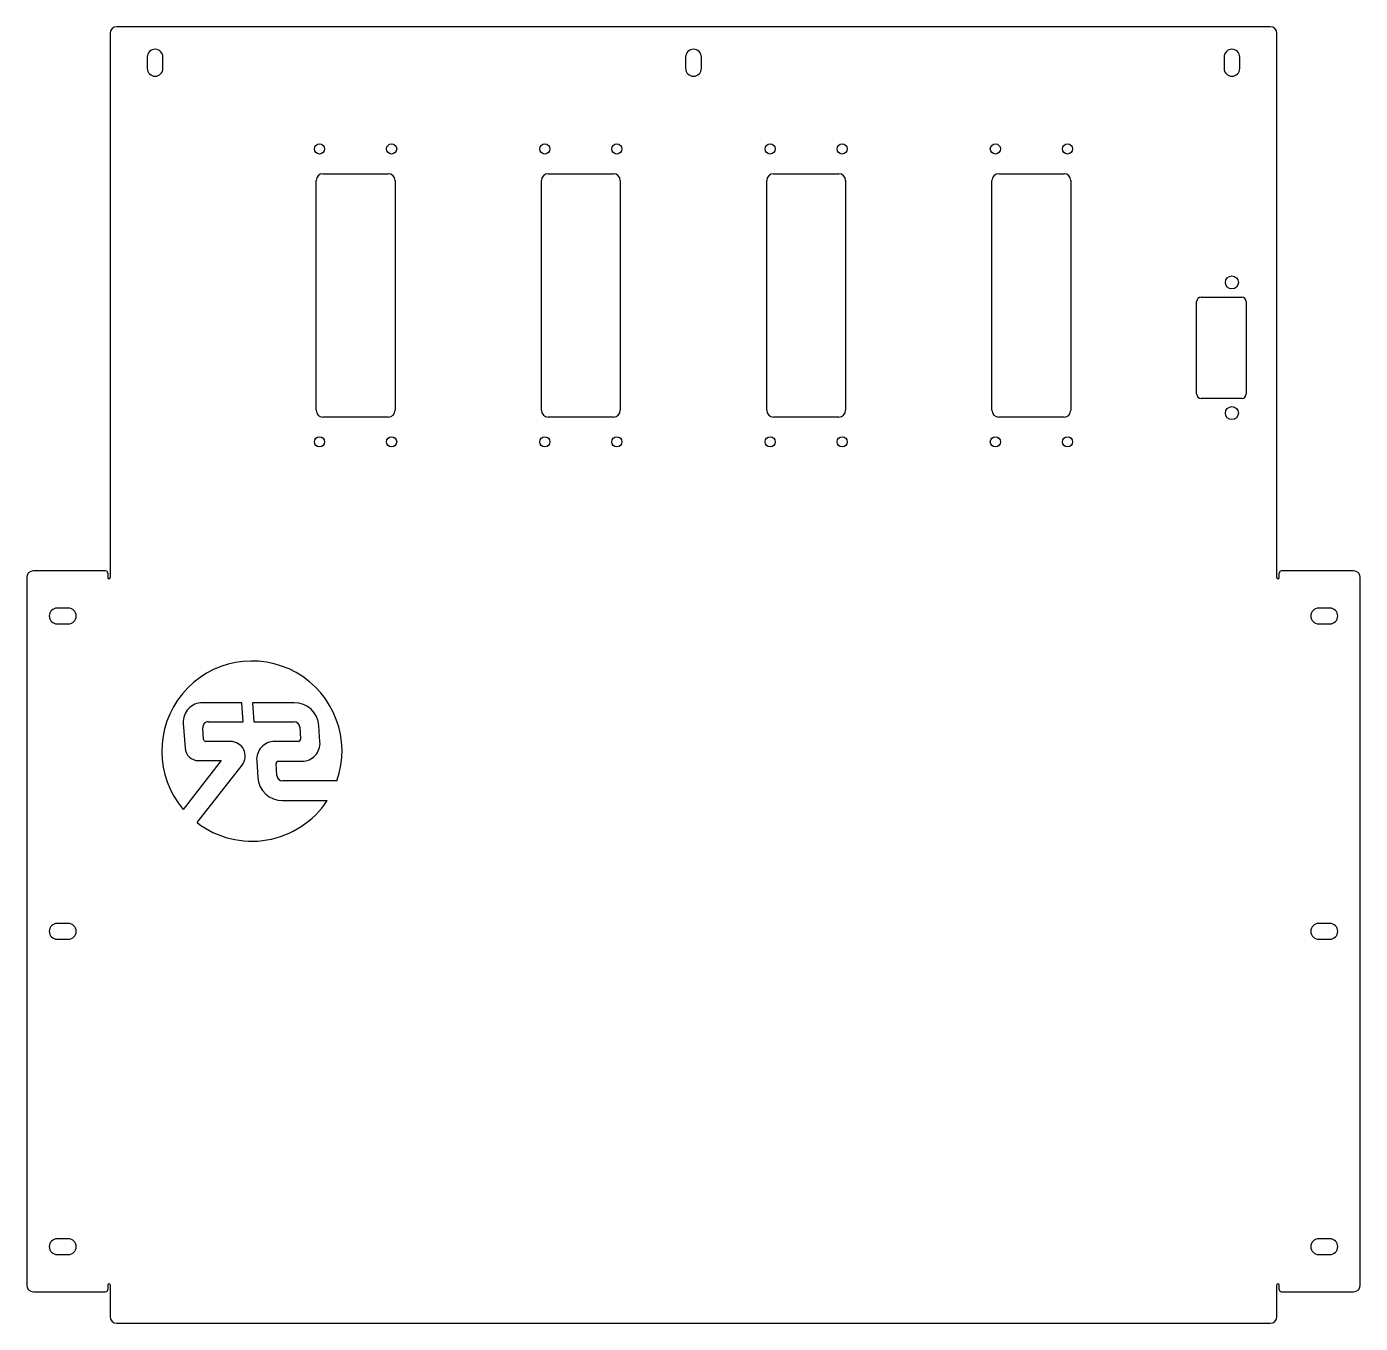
# Model space of a CAD drawing. Header units: millimetres. Extents: x -296 to 296, y -174 to 402.
import ezdxf

# ---------------------------------------------------------------- set-up
doc = ezdxf.new("R2010")
doc.units = ezdxf.units.MM

msp = doc.modelspace()

# ---------------------------------------------------------------- linework, layer by layer
at = {"color": 7, "linetype": 'Continuous', "lineweight": 25}
for p, q in [((-259, 398.6), (-259, 157)), ((256, 401.6), (-256, 401.6)), ((259, 157), (259, 398.6)), ((-242.5, 388.1), (-242.5, 383.1)), ((-235.5, 383.1), (-235.5, 388.1)), ((-3.5, 388.1), (-3.5, 383.1)), ((3.5, 383.1), (3.5, 388.1)), ((235.5, 388.1), (235.5, 383.1)), ((242.5, 383.1), (242.5, 388.1)), ((-167.5, 231.32), (-167.5, 333.32)), ((-164.5, 336.32), (-135.5, 336.32)), ((-132.5, 333.32), (-132.5, 231.32)), ((-67.5, 231.32), (-67.5, 333.32)), ((-64.5, 336.32), (-35.5, 336.32)), ((-32.5, 333.32), (-32.5, 231.32)), ((32.5, 231.32), (32.5, 333.32)), ((35.5, 336.32), (64.5, 336.32)), ((67.5, 333.32), (67.5, 231.32)), ((132.5, 231.32), (132.5, 333.32)), ((135.5, 336.32), (164.5, 336.32)), ((167.5, 333.32), (167.5, 231.32)), ((223.35, 238.57), (223.35, 279.57)), ((225.35, 281.57), (243.35, 281.57)), ((245.35, 279.57), (245.35, 238.57)), ((243.35, 236.57), (225.35, 236.57)), ((-135.5, 228.32), (-164.5, 228.32)), ((-35.5, 228.32), (-64.5, 228.32)), ((64.5, 228.32), (35.5, 228.32)), ((164.5, 228.32), (135.5, 228.32)), ((-261, 160), (-293, 160)), ((293, 160), (261, 160)), ((-296, 157), (-296, -157)), ((-260, 159), (-260, 157)), ((260, 157), (260, 159)), ((296, -157), (296, 157)), ((-277.5, 143.5), (-282.5, 143.5)), ((282.5, 143.5), (277.5, 143.5)), ((-282.5, 136.5), (-277.5, 136.5)), ((277.5, 136.5), (282.5, 136.5)), ((-200.5, 101.5), (-218, 101.5)), ((-199.91, 93.02), (-200.5, 101.5)), ((-195.7, 101.5), (-195.11, 93.02)), ((-177.28, 101.5), (-195.7, 101.5)), ((-226.48, 92.41), (-225.7, 81.35)), ((-217.45, 85.2), (-217.81, 90.35)), ((-215.32, 93.02), (-199.91, 93.02)), ((-195.11, 93.02), (-177.28, 93.02)), ((-174.78, 90.7), (-174.41, 85.34)), ((-165.8, 84.08), (-166.3, 91.27)), ((-205.5, 84.27), (-216.46, 84.27)), ((-175.41, 84.27), (-185.92, 84.27)), ((-209.6, 75.77), (-226.51, 54.13)), ((-220.32, 48.24), (-200.38, 73.77)), ((-219.72, 75.77), (-209.6, 75.77)), ((-193.9, 75.71), (-193.37, 68.23)), ((-184.91, 69.1), (-185.29, 74.45)), ((-184.29, 75.52), (-173.78, 75.52)), ((-158.25, 66.77), (-182.42, 66.77)), ((-182.4, 58), (-162.59, 58)), ((-277.5, 3.5), (-282.5, 3.5)), ((282.5, 3.5), (277.5, 3.5)), ((-282.5, -3.5), (-277.5, -3.5)), ((277.5, -3.5), (282.5, -3.5)), ((-277.5, -136.5), (-282.5, -136.5)), ((282.5, -136.5), (277.5, -136.5)), ((-282.5, -143.5), (-277.5, -143.5)), ((277.5, -143.5), (282.5, -143.5)), ((-260, -157), (-260, -159)), ((-259, -157), (-259, -171.03)), ((259, -171.03), (259, -157)), ((260, -159), (260, -157)), ((-293, -160), (-261, -160)), ((261, -160), (293, -160)), ((-256, -174.03), (256, -174.03))]:
    msp.add_line(p, q, dxfattribs=at)
for centre, radius in [((-166, 347.32), 2.25), ((-134, 347.32), 2.25), ((-66, 347.32), 2.25), ((-34, 347.32), 2.25), ((34, 347.32), 2.25), ((66, 347.32), 2.25), ((134, 347.32), 2.25), ((166, 347.32), 2.25), ((239, 288.07), 2.9), ((239, 230.07), 2.9), ((-166, 217.32), 2.25), ((-134, 217.32), 2.25), ((-66, 217.32), 2.25), ((-34, 217.32), 2.25), ((34, 217.32), 2.25), ((66, 217.32), 2.25), ((134, 217.32), 2.25), ((166, 217.32), 2.25)]:
    msp.add_circle(centre, radius, dxfattribs=at)
for centre, radius, start, end in [((-256, 398.6), 3, 90, 180), ((256, 398.6), 3, 0, 90), ((-239, 388.1), 3.5, 0, 180), ((0, 388.1), 3.5, 0, 180), ((239, 388.1), 3.5, 0, 180), ((-239, 383.1), 3.5, 180, 0), ((0, 383.1), 3.5, 180, 0), ((239, 383.1), 3.5, 180, 0), ((-164.5, 333.32), 3, 90, 180), ((-135.5, 333.32), 3, 0, 90), ((-64.5, 333.32), 3, 90, 180), ((-35.5, 333.32), 3, 0, 90), ((35.5, 333.32), 3, 90, 180), ((64.5, 333.32), 3, 0, 90), ((135.5, 333.32), 3, 90, 180), ((164.5, 333.32), 3, 0, 90), ((225.35, 279.57), 2, 90, 180), ((243.35, 279.57), 2, 0, 90), ((225.35, 238.57), 2, 180, 270), ((243.35, 238.57), 2, 270, 0), ((-164.5, 231.32), 3, 180, 270), ((-135.5, 231.32), 3, 270, 0), ((-64.5, 231.32), 3, 180, 270), ((-35.5, 231.32), 3, 270, 0), ((35.5, 231.32), 3, 180, 270), ((64.5, 231.32), 3, 270, 0), ((135.5, 231.32), 3, 180, 270), ((164.5, 231.32), 3, 270, 0), ((-293, 157), 3, 90, 180), ((-261, 159), 1, 0, 90), ((261, 159), 1, 90, 180), ((293, 157), 3, 0, 90), ((-259.5, 157), 0.5, 180, 360), ((259.5, 157), 0.5, 180, 360), ((-282.5, 140), 3.5, 90, 270), ((-277.5, 140), 3.5, 270, 90), ((277.5, 140), 3.5, 90, 270), ((282.5, 140), 3.5, 270, 90), ((-196, 80), 40, 340.68677, 220.2969), ((-218, 93), 8.5, 90, 184), ((-177.28, 90.5), 11, 4, 90), ((-215.32, 90.52), 2.5, 90, 184), ((-177.28, 90.52), 2.5, 4, 90), ((-216.46, 85.27), 1, 184, 270), ((-205.5, 77.77), 6.5, 322, 90), ((-185.92, 76.27), 8, 90, 184), ((-175.41, 85.27), 1, 270, 4), ((-173.78, 83.52), 8, 270, 4), ((-219.72, 81.77), 6, 184, 270), ((-184.29, 74.52), 1, 90, 184), ((-182.4, 69), 11, 184, 270), ((-182.42, 69.27), 2.5, 184, 270), ((-196, 80), 40, 232.55347, 326.63299), ((-282.5, 0), 3.5, 90, 270), ((-277.5, 0), 3.5, 270, 90), ((277.5, 0), 3.5, 90, 270), ((282.5, 0), 3.5, 270, 90), ((-282.5, -140), 3.5, 90, 270), ((-277.5, -140), 3.5, 270, 90), ((277.5, -140), 3.5, 90, 270), ((282.5, -140), 3.5, 270, 90), ((-293, -157), 3, 180, 270), ((-261, -159), 1, 270, 360), ((-259.5, -157), 0.5, 0, 180), ((259.5, -157), 0.5, 0, 180), ((261, -159), 1, 180, 270), ((293, -157), 3, 270, 0), ((-256, -171.03), 3, 180, 270), ((256, -171.03), 3, 270, 0)]:
    msp.add_arc(centre, radius, start, end, dxfattribs=at)

doc.saveas('drawing.dxf')
